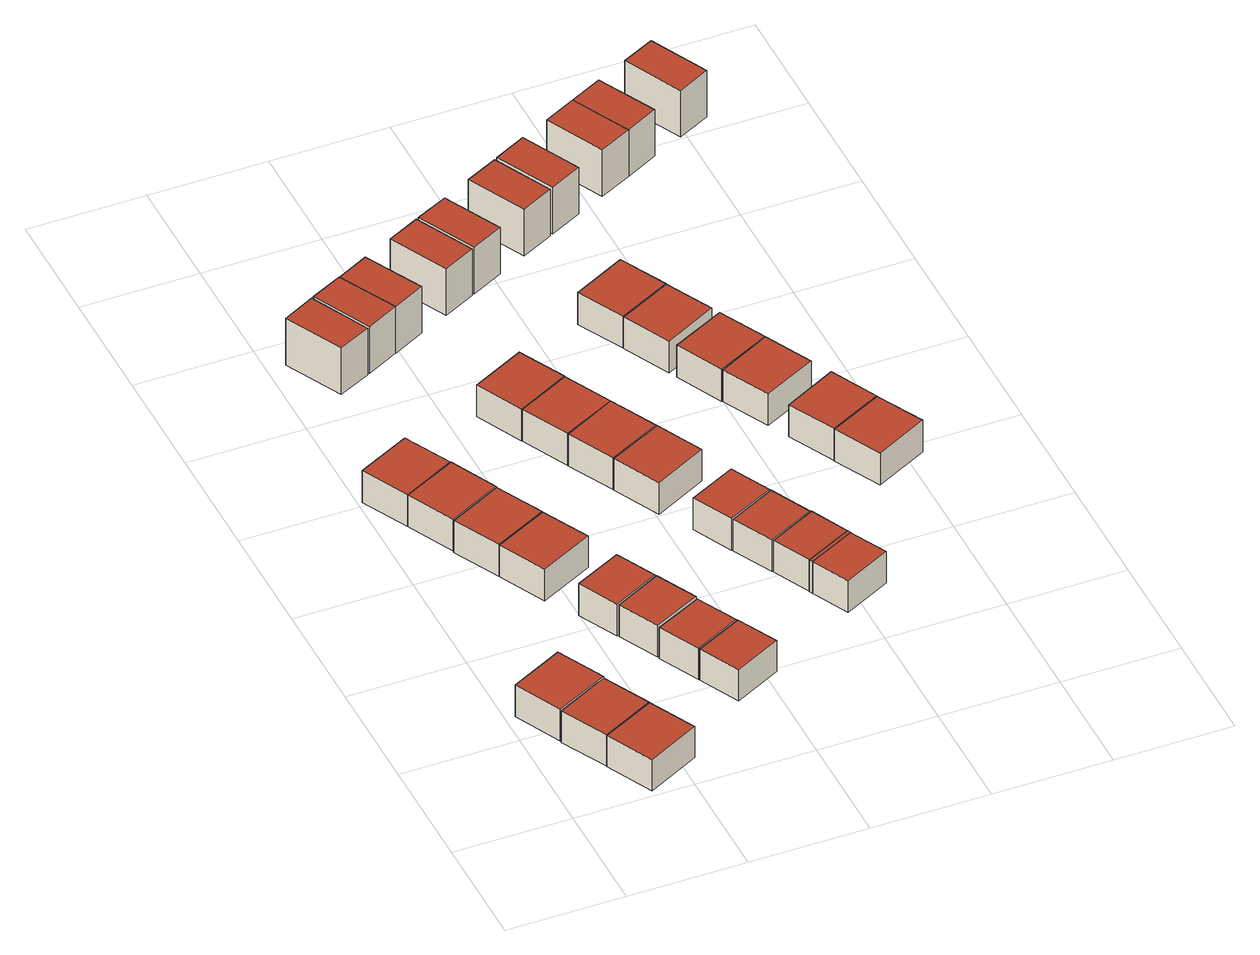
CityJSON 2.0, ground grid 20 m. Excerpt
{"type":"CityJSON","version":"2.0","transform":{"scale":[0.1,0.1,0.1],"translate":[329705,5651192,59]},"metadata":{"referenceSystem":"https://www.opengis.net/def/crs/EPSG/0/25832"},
"CityObjects":{
"building1":{"type":"Building","attributes":{"description":"approximation created using the e3D CityBIT - linear interpolation transfromed using the RWTH e3d City-LDT transfromed using the RWTH e3d City-LDT transfromed using the RWTH e3d City-LDT transfromed using the RWTH e3d City-LDT","name":"42_II","GrossPlannedArea":90.16,"function":"1000","yearOfConstruction":2015,"buildingFunction":1000,"roofType":"1000","storeysAboveGround":2,"storeyHeightsAboveGround":2.5,"storeysBelowGround":0,"measuredHeight":6.15},"geometry":[{"type":"Solid","lod":"2","boundaries":[[[[0,1,2,3]],[[4,5,1,0]],[[6,7,5,4]],[[3,2,7,6]],[[1,5,7,2]],[[0,4,6,3]]]],"semantics":{"surfaces":[{"type":"WallSurface"},{"type":"RoofSurface"},{"type":"GroundSurface"}],"values":[[0,0,0,0,1,2]]}}]},
"building2":{"type":"Building","attributes":{"description":"approximation created using the e3D CityBIT - linear interpolation transfromed using the RWTH e3d City-LDT transfromed using the RWTH e3d City-LDT transfromed using the RWTH e3d City-LDT transfromed using the RWTH e3d City-LDT","name":"43_II","GrossPlannedArea":90.16,"function":"1000","yearOfConstruction":2015,"buildingFunction":1000,"roofType":"1000","storeysAboveGround":2,"storeyHeightsAboveGround":2.5,"storeysBelowGround":0,"measuredHeight":6.15},"geometry":[{"type":"Solid","lod":"2","boundaries":[[[[8,9,10,11]],[[12,13,9,8]],[[14,15,13,12]],[[11,10,15,14]],[[9,13,15,10]],[[8,12,14,11]]]],"semantics":{"surfaces":[{"type":"WallSurface"},{"type":"RoofSurface"},{"type":"GroundSurface"}],"values":[[0,0,0,0,1,2]]}}]},
"building3":{"type":"Building","attributes":{"description":"approximation created using the e3D CityBIT - linear interpolation transfromed using the RWTH e3d City-LDT transfromed using the RWTH e3d City-LDT transfromed using the RWTH e3d City-LDT transfromed using the RWTH e3d City-LDT","name":"44_II","GrossPlannedArea":90.16,"function":"1000","yearOfConstruction":2015,"buildingFunction":1000,"roofType":"1000","storeysAboveGround":2,"storeyHeightsAboveGround":2.5,"storeysBelowGround":0,"measuredHeight":6.15},"geometry":[{"type":"Solid","lod":"2","boundaries":[[[[16,17,18,19]],[[20,21,17,16]],[[22,23,21,20]],[[19,18,23,22]],[[17,21,23,18]],[[16,20,22,19]]]],"semantics":{"surfaces":[{"type":"WallSurface"},{"type":"RoofSurface"},{"type":"GroundSurface"}],"values":[[0,0,0,0,1,2]]}}]},
"building4":{"type":"Building","attributes":{"description":"approximation created using the e3D CityBIT - linear interpolation transfromed using the RWTH e3d City-LDT transfromed using the RWTH e3d City-LDT transfromed using the RWTH e3d City-LDT transfromed using the RWTH e3d City-LDT","name":"45_I","GrossPlannedArea":90.16,"function":"1000","yearOfConstruction":2015,"buildingFunction":1000,"roofType":"1000","storeysAboveGround":2,"storeyHeightsAboveGround":2.5,"storeysBelowGround":0,"measuredHeight":6.15},"geometry":[{"type":"Solid","lod":"2","boundaries":[[[[24,25,26,27]],[[28,29,25,24]],[[30,31,29,28]],[[27,26,31,30]],[[25,29,31,26]],[[24,28,30,27]]]],"semantics":{"surfaces":[{"type":"WallSurface"},{"type":"RoofSurface"},{"type":"GroundSurface"}],"values":[[0,0,0,0,1,2]]}}]},
"building5":{"type":"Building","attributes":{"description":"approximation created using the e3D CityBIT - linear interpolation transfromed using the RWTH e3d City-LDT transfromed using the RWTH e3d City-LDT transfromed using the RWTH e3d City-LDT transfromed using the RWTH e3d City-LDT","name":"46_II","GrossPlannedArea":90.16,"function":"1000","yearOfConstruction":2015,"buildingFunction":1000,"roofType":"1000","storeysAboveGround":2,"storeyHeightsAboveGround":2.5,"storeysBelowGround":0,"measuredHeight":6.15},"geometry":[{"type":"Solid","lod":"2","boundaries":[[[[32,33,25,24]],[[34,35,33,32]],[[36,37,35,34]],[[24,25,37,36]],[[33,35,37,25]],[[32,34,36,24]]]],"semantics":{"surfaces":[{"type":"WallSurface"},{"type":"RoofSurface"},{"type":"GroundSurface"}],"values":[[0,0,0,0,1,2]]}}]},
"building6":{"type":"Building","attributes":{"description":"approximation created using the e3D CityBIT - linear interpolation transfromed using the RWTH e3d City-LDT transfromed using the RWTH e3d City-LDT transfromed using the RWTH e3d City-LDT transfromed using the RWTH e3d City-LDT","name":"47_II","GrossPlannedArea":90.16,"function":"1000","yearOfConstruction":2015,"buildingFunction":1000,"roofType":"1000","storeysAboveGround":2,"storeyHeightsAboveGround":2.5,"storeysBelowGround":0,"measuredHeight":6.15},"geometry":[{"type":"Solid","lod":"2","boundaries":[[[[38,39,40,41]],[[42,43,39,38]],[[44,45,43,42]],[[41,40,45,44]],[[39,43,45,40]],[[38,42,44,41]]]],"semantics":{"surfaces":[{"type":"WallSurface"},{"type":"RoofSurface"},{"type":"GroundSurface"}],"values":[[0,0,0,0,1,2]]}}]},
"building7":{"type":"Building","attributes":{"description":"approximation created using the e3D CityBIT - linear interpolation transfromed using the RWTH e3d City-LDT transfromed using the RWTH e3d City-LDT transfromed using the RWTH e3d City-LDT transfromed using the RWTH e3d City-LDT","name":"48_I","GrossPlannedArea":90.16,"function":"1000","yearOfConstruction":2015,"buildingFunction":1000,"roofType":"1000","storeysAboveGround":2,"storeyHeightsAboveGround":2.5,"storeysBelowGround":0,"measuredHeight":6.15},"geometry":[{"type":"Solid","lod":"2","boundaries":[[[[46,47,48,49]],[[50,51,47,46]],[[52,53,51,50]],[[49,48,53,52]],[[47,51,53,48]],[[46,50,52,49]]]],"semantics":{"surfaces":[{"type":"WallSurface"},{"type":"RoofSurface"},{"type":"GroundSurface"}],"values":[[0,0,0,0,1,2]]}}]},
"building8":{"type":"Building","attributes":{"description":"approximation created using the e3D CityBIT - linear interpolation transfromed using the RWTH e3d City-LDT transfromed using the RWTH e3d City-LDT transfromed using the RWTH e3d City-LDT transfromed using the RWTH e3d City-LDT","name":"49_III","GrossPlannedArea":68.03,"function":"1000","yearOfConstruction":2015,"buildingFunction":1000,"roofType":"1000","storeysAboveGround":2,"storeyHeightsAboveGround":2.5,"storeysBelowGround":0,"measuredHeight":6.15},"geometry":[{"type":"Solid","lod":"2","boundaries":[[[[54,55,56,57]],[[58,59,55,54]],[[60,61,59,58]],[[57,56,61,60]],[[55,59,61,56]],[[54,58,60,57]]]],"semantics":{"surfaces":[{"type":"WallSurface"},{"type":"RoofSurface"},{"type":"GroundSurface"}],"values":[[0,0,0,0,1,2]]}}]},
"building9":{"type":"Building","attributes":{"description":"approximation created using the e3D CityBIT - linear interpolation transfromed using the RWTH e3d City-LDT transfromed using the RWTH e3d City-LDT transfromed using the RWTH e3d City-LDT transfromed using the RWTH e3d City-LDT","name":"50_III","GrossPlannedArea":68.03,"function":"1000","yearOfConstruction":2015,"buildingFunction":1000,"roofType":"1000","storeysAboveGround":2,"storeyHeightsAboveGround":2.5,"storeysBelowGround":0,"measuredHeight":6.15},"geometry":[{"type":"Solid","lod":"2","boundaries":[[[[62,63,64,65]],[[66,67,63,62]],[[68,69,67,66]],[[65,64,69,68]],[[63,67,69,64]],[[62,66,68,65]]]],"semantics":{"surfaces":[{"type":"WallSurface"},{"type":"RoofSurface"},{"type":"GroundSurface"}],"values":[[0,0,0,0,1,2]]}}]},
"building10":{"type":"Building","attributes":{"description":"approximation created using the e3D CityBIT - linear interpolation transfromed using the RWTH e3d City-LDT transfromed using the RWTH e3d City-LDT transfromed using the RWTH e3d City-LDT transfromed using the RWTH e3d City-LDT","name":"51_III","GrossPlannedArea":68.04,"function":"1000","yearOfConstruction":2015,"buildingFunction":1000,"roofType":"1000","storeysAboveGround":2,"storeyHeightsAboveGround":2.5,"storeysBelowGround":0,"measuredHeight":6.15},"geometry":[{"type":"Solid","lod":"2","boundaries":[[[[70,71,72,73]],[[74,75,71,70]],[[76,77,75,74]],[[73,72,77,76]],[[71,75,77,72]],[[70,74,76,73]]]],"semantics":{"surfaces":[{"type":"WallSurface"},{"type":"RoofSurface"},{"type":"GroundSurface"}],"values":[[0,0,0,0,1,2]]}}]},
"building11":{"type":"Building","attributes":{"description":"approximation created using the e3D CityBIT - linear interpolation transfromed using the RWTH e3d City-LDT transfromed using the RWTH e3d City-LDT transfromed using the RWTH e3d City-LDT transfromed using the RWTH e3d City-LDT","name":"18_IV","GrossPlannedArea":67.2,"function":"1000","yearOfConstruction":2015,"buildingFunction":1000,"roofType":"1000","storeysAboveGround":3,"storeyHeightsAboveGround":2.5,"storeysBelowGround":0,"measuredHeight":9.05},"geometry":[{"type":"Solid","lod":"2","boundaries":[[[[78,79,80,81]],[[82,83,79,78]],[[84,85,83,82]],[[81,80,85,84]],[[79,83,85,80]],[[78,82,84,81]]]],"semantics":{"surfaces":[{"type":"WallSurface"},{"type":"RoofSurface"},{"type":"GroundSurface"}],"values":[[0,0,0,0,1,2]]}}]},
"building12":{"type":"Building","attributes":{"description":"approximation created using the e3D CityBIT - linear interpolation transfromed using the RWTH e3d City-LDT transfromed using the RWTH e3d City-LDT transfromed using the RWTH e3d City-LDT transfromed using the RWTH e3d City-LDT","name":"52_III","GrossPlannedArea":68.03,"function":"1000","yearOfConstruction":2015,"buildingFunction":1000,"roofType":"1000","storeysAboveGround":2,"storeyHeightsAboveGround":2.5,"storeysBelowGround":0,"measuredHeight":6.15},"geometry":[{"type":"Solid","lod":"2","boundaries":[[[[86,87,88,89]],[[90,91,87,86]],[[92,93,91,90]],[[89,88,93,92]],[[87,91,93,88]],[[86,90,92,89]]]],"semantics":{"surfaces":[{"type":"WallSurface"},{"type":"RoofSurface"},{"type":"GroundSurface"}],"values":[[0,0,0,0,1,2]]}}]},
"building13":{"type":"Building","attributes":{"description":"approximation created using the e3D CityBIT - linear interpolation transfromed using the RWTH e3d City-LDT transfromed using the RWTH e3d City-LDT transfromed using the RWTH e3d City-LDT transfromed using the RWTH e3d City-LDT","name":"19_IV","GrossPlannedArea":67.2,"function":"1000","yearOfConstruction":2015,"buildingFunction":1000,"roofType":"1000","storeysAboveGround":3,"storeyHeightsAboveGround":2.5,"storeysBelowGround":0,"measuredHeight":9.05},"geometry":[{"type":"Solid","lod":"2","boundaries":[[[[94,95,96,97]],[[98,99,95,94]],[[100,101,99,98]],[[97,96,101,100]],[[95,99,101,96]],[[94,98,100,97]]]],"semantics":{"surfaces":[{"type":"WallSurface"},{"type":"RoofSurface"},{"type":"GroundSurface"}],"values":[[0,0,0,0,1,2]]}}]},
"building14":{"type":"Building","attributes":{"description":"approximation created using the e3D CityBIT - linear interpolation transfromed using the RWTH e3d City-LDT transfromed using the RWTH e3d City-LDT transfromed using the RWTH e3d City-LDT transfromed using the RWTH e3d City-LDT","name":"20_IV","GrossPlannedArea":67.2,"function":"1000","yearOfConstruction":2015,"buildingFunction":1000,"roofType":"1000","storeysAboveGround":3,"storeyHeightsAboveGround":2.5,"storeysBelowGround":0,"measuredHeight":9.05},"geometry":[{"type":"Solid","lod":"2","boundaries":[[[[102,103,104,105]],[[106,107,103,102]],[[108,109,107,106]],[[105,104,109,108]],[[103,107,109,104]],[[102,106,108,105]]]],"semantics":{"surfaces":[{"type":"WallSurface"},{"type":"RoofSurface"},{"type":"GroundSurface"}],"values":[[0,0,0,0,1,2]]}}]},
"building15":{"type":"Building","attributes":{"description":"approximation created using the e3D CityBIT - linear interpolation transfromed using the RWTH e3d City-LDT transfromed using the RWTH e3d City-LDT transfromed using the RWTH e3d City-LDT transfromed using the RWTH e3d City-LDT","name":"53_I","GrossPlannedArea":90.16,"function":"1000","yearOfConstruction":2015,"buildingFunction":1000,"roofType":"1000","storeysAboveGround":2,"storeyHeightsAboveGround":2.5,"storeysBelowGround":0,"measuredHeight":6.15},"geometry":[{"type":"Solid","lod":"2","boundaries":[[[[110,111,112,113]],[[114,115,111,110]],[[116,117,115,114]],[[113,112,117,116]],[[111,115,117,112]],[[110,114,116,113]]]],"semantics":{"surfaces":[{"type":"WallSurface"},{"type":"RoofSurface"},{"type":"GroundSurface"}],"values":[[0,0,0,0,1,2]]}}]},
"building16":{"type":"Building","attributes":{"description":"approximation created using the e3D CityBIT - linear interpolation transfromed using the RWTH e3d City-LDT transfromed using the RWTH e3d City-LDT transfromed using the RWTH e3d City-LDT transfromed using the RWTH e3d City-LDT","name":"54_II","GrossPlannedArea":90.16,"function":"1000","yearOfConstruction":2015,"buildingFunction":1000,"roofType":"1000","storeysAboveGround":2,"storeyHeightsAboveGround":2.5,"storeysBelowGround":0,"measuredHeight":6.15},"geometry":[{"type":"Solid","lod":"2","boundaries":[[[[118,119,120,121]],[[122,123,119,118]],[[124,125,123,122]],[[121,120,125,124]],[[119,123,125,120]],[[118,122,124,121]]]],"semantics":{"surfaces":[{"type":"WallSurface"},{"type":"RoofSurface"},{"type":"GroundSurface"}],"values":[[0,0,0,0,1,2]]}}]},
"building17":{"type":"Building","attributes":{"description":"approximation created using the e3D CityBIT - linear interpolation transfromed using the RWTH e3d City-LDT transfromed using the RWTH e3d City-LDT transfromed using the RWTH e3d City-LDT transfromed using the RWTH e3d City-LDT","name":"55_II","GrossPlannedArea":90.16,"function":"1000","yearOfConstruction":2015,"buildingFunction":1000,"roofType":"1000","storeysAboveGround":2,"storeyHeightsAboveGround":2.5,"storeysBelowGround":0,"measuredHeight":6.15},"geometry":[{"type":"Solid","lod":"2","boundaries":[[[[126,127,128,129]],[[130,131,127,126]],[[122,123,131,130]],[[129,128,123,122]],[[127,131,123,128]],[[126,130,122,129]]]],"semantics":{"surfaces":[{"type":"WallSurface"},{"type":"RoofSurface"},{"type":"GroundSurface"}],"values":[[0,0,0,0,1,2]]}}]},
"building18":{"type":"Building","attributes":{"description":"approximation created using the e3D CityBIT - linear interpolation transfromed using the RWTH e3d City-LDT transfromed using the RWTH e3d City-LDT transfromed using the RWTH e3d City-LDT transfromed using the RWTH e3d City-LDT","name":"56_I","GrossPlannedArea":90.16,"function":"1000","yearOfConstruction":2015,"buildingFunction":1000,"roofType":"1000","storeysAboveGround":2,"storeyHeightsAboveGround":2.5,"storeysBelowGround":0,"measuredHeight":6.15},"geometry":[{"type":"Solid","lod":"2","boundaries":[[[[132,133,134,135]],[[136,137,133,132]],[[138,139,137,136]],[[135,134,139,138]],[[133,137,139,134]],[[132,136,138,135]]]],"semantics":{"surfaces":[{"type":"WallSurface"},{"type":"RoofSurface"},{"type":"GroundSurface"}],"values":[[0,0,0,0,1,2]]}}]},
"building19":{"type":"Building","attributes":{"description":"approximation created using the e3D CityBIT - linear interpolation transfromed using the RWTH e3d City-LDT transfromed using the RWTH e3d City-LDT transfromed using the RWTH e3d City-LDT transfromed using the RWTH e3d City-LDT","name":"57_III","GrossPlannedArea":68.03,"function":"1000","yearOfConstruction":2015,"buildingFunction":1000,"roofType":"1000","storeysAboveGround":2,"storeyHeightsAboveGround":2.5,"storeysBelowGround":0,"measuredHeight":6.15},"geometry":[{"type":"Solid","lod":"2","boundaries":[[[[140,141,142,143]],[[144,145,141,140]],[[146,147,145,144]],[[143,142,147,146]],[[141,145,147,142]],[[140,144,146,143]]]],"semantics":{"surfaces":[{"type":"WallSurface"},{"type":"RoofSurface"},{"type":"GroundSurface"}],"values":[[0,0,0,0,1,2]]}}]},
"building20":{"type":"Building","attributes":{"description":"approximation created using the e3D CityBIT - linear interpolation transfromed using the RWTH e3d City-LDT transfromed using the RWTH e3d City-LDT transfromed using the RWTH e3d City-LDT transfromed using the RWTH e3d City-LDT","name":"21_IV","GrossPlannedArea":67.2,"function":"1000","yearOfConstruction":2015,"buildingFunction":1000,"roofType":"1000","storeysAboveGround":3,"storeyHeightsAboveGround":2.5,"storeysBelowGround":0,"measuredHeight":9.05},"geometry":[{"type":"Solid","lod":"2","boundaries":[[[[148,149,150,151]],[[152,153,149,148]],[[154,155,153,152]],[[151,150,155,154]],[[149,153,155,150]],[[148,152,154,151]]]],"semantics":{"surfaces":[{"type":"WallSurface"},{"type":"RoofSurface"},{"type":"GroundSurface"}],"values":[[0,0,0,0,1,2]]}}]},
"building21":{"type":"Building","attributes":{"description":"approximation created using the e3D CityBIT - linear interpolation transfromed using the RWTH e3d City-LDT transfromed using the RWTH e3d City-LDT transfromed using the RWTH e3d City-LDT transfromed using the RWTH e3d City-LDT","name":"58_III","GrossPlannedArea":68.04,"function":"1000","yearOfConstruction":2015,"buildingFunction":1000,"roofType":"1000","storeysAboveGround":2,"storeyHeightsAboveGround":2.5,"storeysBelowGround":0,"measuredHeight":6.15},"geometry":[{"type":"Solid","lod":"2","boundaries":[[[[156,157,158,159]],[[160,161,157,156]],[[162,163,161,160]],[[159,158,163,162]],[[157,161,163,158]],[[156,160,162,159]]]],"semantics":{"surfaces":[{"type":"WallSurface"},{"type":"RoofSurface"},{"type":"GroundSurface"}],"values":[[0,0,0,0,1,2]]}}]},
"building22":{"type":"Building","attributes":{"description":"approximation created using the e3D CityBIT - linear interpolation transfromed using the RWTH e3d City-LDT transfromed using the RWTH e3d City-LDT transfromed using the RWTH e3d City-LDT transfromed using the RWTH e3d City-LDT","name":"59_III","GrossPlannedArea":68.03,"function":"1000","yearOfConstruction":2015,"buildingFunction":1000,"roofType":"1000","storeysAboveGround":2,"storeyHeightsAboveGround":2.5,"storeysBelowGround":0,"measuredHeight":6.15},"geometry":[{"type":"Solid","lod":"2","boundaries":[[[[164,165,166,167]],[[168,169,165,164]],[[170,171,169,168]],[[167,166,171,170]],[[165,169,171,166]],[[164,168,170,167]]]],"semantics":{"surfaces":[{"type":"WallSurface"},{"type":"RoofSurface"},{"type":"GroundSurface"}],"values":[[0,0,0,0,1,2]]}}]},
"building23":{"type":"Building","attributes":{"description":"approximation created using the e3D CityBIT - linear interpolation transfromed using the RWTH e3d City-LDT transfromed using the RWTH e3d City-LDT transfromed using the RWTH e3d City-LDT transfromed using the RWTH e3d City-LDT","name":"60_III","GrossPlannedArea":68.03,"function":"1000","yearOfConstruction":2015,"buildingFunction":1000,"roofType":"1000","storeysAboveGround":2,"storeyHeightsAboveGround":2.5,"storeysBelowGround":0,"measuredHeight":6.15},"geometry":[{"type":"Solid","lod":"2","boundaries":[[[[172,173,174,175]],[[176,177,173,172]],[[178,179,177,176]],[[175,174,179,178]],[[173,177,179,174]],[[172,176,178,175]]]],"semantics":{"surfaces":[{"type":"WallSurface"},{"type":"RoofSurface"},{"type":"GroundSurface"}],"values":[[0,0,0,0,1,2]]}}]},
"building24":{"type":"Building","attributes":{"description":"approximation created using the e3D CityBIT - linear interpolation transfromed using the RWTH e3d City-LDT transfromed using the RWTH e3d City-LDT transfromed using the RWTH e3d City-LDT transfromed using the RWTH e3d City-LDT","name":"22_IV","GrossPlannedArea":67.2,"function":"1000","yearOfConstruction":2015,"buildingFunction":1000,"roofType":"1000","storeysAboveGround":3,"storeyHeightsAboveGround":2.5,"storeysBelowGround":0,"measuredHeight":9.05},"geometry":[{"type":"Solid","lod":"2","boundaries":[[[[180,181,182,183]],[[184,185,181,180]],[[186,187,185,184]],[[183,182,187,186]],[[181,185,187,182]],[[180,184,186,183]]]],"semantics":{"surfaces":[{"type":"WallSurface"},{"type":"RoofSurface"},{"type":"GroundSurface"}],"values":[[0,0,0,0,1,2]]}}]},
"building25":{"type":"Building","attributes":{"description":"approximation created using the e3D CityBIT - linear interpolation transfromed using the RWTH e3d City-LDT transfromed using the RWTH e3d City-LDT transfromed using the RWTH e3d City-LDT transfromed using the RWTH e3d City-LDT","name":"61_I","GrossPlannedArea":90.16,"function":"1000","yearOfConstruction":2015,"buildingFunction":1000,"roofType":"1000","storeysAboveGround":2,"storeyHeightsAboveGround":2.5,"storeysBelowGround":0,"measuredHeight":6.15},"geometry":[{"type":"Solid","lod":"2","boundaries":[[[[188,189,190,191]],[[192,193,189,188]],[[194,195,193,192]],[[191,190,195,194]],[[189,193,195,190]],[[188,192,194,191]]]],"semantics":{"surfaces":[{"type":"WallSurface"},{"type":"RoofSurface"},{"type":"GroundSurface"}],"values":[[0,0,0,0,1,2]]}}]},
"building26":{"type":"Building","attributes":{"description":"approximation created using the e3D CityBIT - linear interpolation transfromed using the RWTH e3d City-LDT transfromed using the RWTH e3d City-LDT transfromed using the RWTH e3d City-LDT transfromed using the RWTH e3d City-LDT","name":"23_IV","GrossPlannedArea":67.2,"function":"1000","yearOfConstruction":2015,"buildingFunction":1000,"roofType":"1000","storeysAboveGround":3,"storeyHeightsAboveGround":2.5,"storeysBelowGround":0,"measuredHeight":9.05},"geometry":[{"type":"Solid","lod":"2","boundaries":[[[[196,197,198,199]],[[200,201,197,196]],[[202,203,201,200]],[[199,198,203,202]],[[197,201,203,198]],[[196,200,202,199]]]],"semantics":{"surfaces":[{"type":"WallSurface"},{"type":"RoofSurface"},{"type":"GroundSurface"}],"values":[[0,0,0,0,1,2]]}}]},
"building27":{"type":"Building","attributes":{"description":"approximation created using the e3D CityBIT - linear interpolation transfromed using the RWTH e3d City-LDT transfromed using the RWTH e3d City-LDT transfromed using the RWTH e3d City-LDT transfromed using the RWTH e3d City-LDT","name":"62_I","GrossPlannedArea":90.16,"function":"1000","yearOfConstruction":2015,"buildingFunction":1000,"roofType":"1000","storeysAboveGround":2,"storeyHeightsAboveGround":2.5,"storeysBelowGround":0,"measuredHeight":6.15},"geometry":[{"type":"Solid","lod":"2","boundaries":[[[[204,205,206,207]],[[208,209,205,204]],[[210,211,209,208]],[[207,206,211,210]],[[205,209,211,206]],[[204,208,210,207]]]],"semantics":{"surfaces":[{"type":"WallSurface"},{"type":"RoofSurface"},{"type":"GroundSurface"}],"values":[[0,0,0,0,1,2]]}}]},
"building28":{"type":"Building","attributes":{"description":"approximation created using the e3D CityBIT - linear interpolation transfromed using the RWTH e3d City-LDT transfromed using the RWTH e3d City-LDT transfromed using the RWTH e3d City-LDT transfromed using the RWTH e3d City-LDT","name":"63_I","GrossPlannedArea":90.16,"function":"1000","yearOfConstruction":2015,"buildingFunction":1000,"roofType":"1000","storeysAboveGround":2,"storeyHeightsAboveGround":2.5,"storeysBelowGround":0,"measuredHeight":6.15},"geometry":[{"type":"Solid","lod":"2","boundaries":[[[[212,213,214,215]],[[216,217,213,212]],[[218,219,217,216]],[[215,214,219,218]],[[213,217,219,214]],[[212,216,218,215]]]],"semantics":{"surfaces":[{"type":"WallSurface"},{"type":"RoofSurface"},{"type":"GroundSurface"}],"values":[[0,0,0,0,1,2]]}}]},
"building29":{"type":"Building","attributes":{"description":"approximation created using the e3D CityBIT - linear interpolation transfromed using the RWTH e3d City-LDT transfromed using the RWTH e3d City-LDT transfromed using the RWTH e3d City-LDT transfromed using the RWTH e3d City-LDT","name":"64_I","GrossPlannedArea":90.16,"function":"1000","yearOfConstruction":2015,"buildingFunction":1000,"roofType":"1000","storeysAboveGround":2,"storeyHeightsAboveGround":2.5,"storeysBelowGround":0,"measuredHeight":6.15},"geometry":[{"type":"Solid","lod":"2","boundaries":[[[[220,221,222,223]],[[224,225,221,220]],[[216,217,225,224]],[[223,222,217,216]],[[221,225,217,222]],[[220,224,216,223]]]],"semantics":{"surfaces":[{"type":"WallSurface"},{"type":"RoofSurface"},{"type":"GroundSurface"}],"values":[[0,0,0,0,1,2]]}}]},
"building30":{"type":"Building","attributes":{"description":"approximation created using the e3D CityBIT - linear interpolation transfromed using the RWTH e3d City-LDT transfromed using the RWTH e3d City-LDT transfromed using the RWTH e3d City-LDT transfromed using the RWTH e3d City-LDT","name":"65_I","GrossPlannedArea":90.16,"function":"1000","yearOfConstruction":2015,"buildingFunction":1000,"roofType":"1000","storeysAboveGround":2,"storeyHeightsAboveGround":2.5,"storeysBelowGround":0,"measuredHeight":6.15},"geometry":[{"type":"Solid","lod":"2","boundaries":[[[[226,227,228,229]],[[230,231,227,226]],[[232,233,231,230]],[[229,228,233,232]],[[227,231,233,228]],[[226,230,232,229]]]],"semantics":{"surfaces":[{"type":"WallSurface"},{"type":"RoofSurface"},{"type":"GroundSurface"}],"values":[[0,0,0,0,1,2]]}}]},
"building31":{"type":"Building","attributes":{"description":"approximation created using the e3D CityBIT - linear interpolation transfromed using the RWTH e3d City-LDT transfromed using the RWTH e3d City-LDT transfromed using the RWTH e3d City-LDT transfromed using the RWTH e3d City-LDT","name":"24_IV","GrossPlannedArea":67.21,"function":"1000","yearOfConstruction":2015,"buildingFunction":1000,"roofType":"1000","storeysAboveGround":3,"storeyHeightsAboveGround":2.5,"storeysBelowGround":0,"measuredHeight":9.05},"geometry":[{"type":"Solid","lod":"2","boundaries":[[[[234,235,236,237]],[[238,239,235,234]],[[240,241,239,238]],[[237,236,241,240]],[[235,239,241,236]],[[234,238,240,237]]]],"semantics":{"surfaces":[{"type":"WallSurface"},{"type":"RoofSurface"},{"type":"GroundSurface"}],"values":[[0,0,0,0,1,2]]}}]},
"building32":{"type":"Building","attributes":{"description":"approximation created using the e3D CityBIT - linear interpolation transfromed using the RWTH e3d City-LDT transfromed using the RWTH e3d City-LDT transfromed using the RWTH e3d City-LDT transfromed using the RWTH e3d City-LDT","name":"66_I","GrossPlannedArea":90.16,"function":"1000","yearOfConstruction":2015,"buildingFunction":1000,"roofType":"1000","storeysAboveGround":2,"storeyHeightsAboveGround":2.5,"storeysBelowGround":0,"measuredHeight":6.15},"geometry":[{"type":"Solid","lod":"2","boundaries":[[[[242,243,244,245]],[[246,247,243,242]],[[248,249,247,246]],[[245,244,249,248]],[[243,247,249,244]],[[242,246,248,245]]]],"semantics":{"surfaces":[{"type":"WallSurface"},{"type":"RoofSurface"},{"type":"GroundSurface"}],"values":[[0,0,0,0,1,2]]}}]},
"building33":{"type":"Building","attributes":{"description":"approximation created using the e3D CityBIT - linear interpolation transfromed using the RWTH e3d City-LDT transfromed using the RWTH e3d City-LDT transfromed using the RWTH e3d City-LDT transfromed using the RWTH e3d City-LDT","name":"25_IV","GrossPlannedArea":67.2,"function":"1000","yearOfConstruction":2015,"buildingFunction":1000,"roofType":"1000","storeysAboveGround":3,"storeyHeightsAboveGround":2.5,"storeysBelowGround":0,"measuredHeight":9.05},"geometry":[{"type":"Solid","lod":"2","boundaries":[[[[250,251,252,253]],[[254,255,251,250]],[[256,257,255,254]],[[253,252,257,256]],[[251,255,257,252]],[[250,254,256,253]]]],"semantics":{"surfaces":[{"type":"WallSurface"},{"type":"RoofSurface"},{"type":"GroundSurface"}],"values":[[0,0,0,0,1,2]]}}]},
"building34":{"type":"Building","attributes":{"description":"approximation created using the e3D CityBIT - linear interpolation transfromed using the RWTH e3d City-LDT transfromed using the RWTH e3d City-LDT transfromed using the RWTH e3d City-LDT transfromed using the RWTH e3d City-LDT","name":"26_IV","GrossPlannedArea":67.2,"function":"1000","yearOfConstruction":2015,"buildingFunction":1000,"roofType":"1000","storeysAboveGround":3,"storeyHeightsAboveGround":2.5,"storeysBelowGround":0,"measuredHeight":9.05},"geometry":[{"type":"Solid","lod":"2","boundaries":[[[[253,252,258,259]],[[256,257,252,253]],[[260,261,257,256]],[[259,258,261,260]],[[252,257,261,258]],[[253,256,260,259]]]],"semantics":{"surfaces":[{"type":"WallSurface"},{"type":"RoofSurface"},{"type":"GroundSurface"}],"values":[[0,0,0,0,1,2]]}}]},
"building35":{"type":"Building","attributes":{"description":"approximation created using the e3D CityBIT - linear interpolation transfromed using the RWTH e3d City-LDT transfromed using the RWTH e3d City-LDT transfromed using the RWTH e3d City-LDT transfromed using the RWTH e3d City-LDT","name":"27_IV","GrossPlannedArea":67.21,"function":"1000","yearOfConstruction":2015,"buildingFunction":1000,"roofType":"1000","storeysAboveGround":3,"storeyHeightsAboveGround":2.5,"storeysBelowGround":0,"measuredHeight":9.05},"geometry":[{"type":"Solid","lod":"2","boundaries":[[[[262,263,264,265]],[[266,267,263,262]],[[268,269,267,266]],[[265,264,269,268]],[[263,267,269,264]],[[262,266,268,265]]]],"semantics":{"surfaces":[{"type":"WallSurface"},{"type":"RoofSurface"},{"type":"GroundSurface"}],"values":[[0,0,0,0,1,2]]}}]}
},
"vertices":[
[53,169,13],[53,169,75],[14,249,75],[14,249,13],[144,214,13],[144,214,75],[104,294,13],[104,294,75],
[94,89,11],[94,89,72],[54,168,72],[54,168,11],[184,134,11],[184,134,72],[144,214,11],[144,214,72],
[134,8,11],[134,8,72],[94,88,72],[94,88,11],[224,54,11],[224,54,72],[184,133,11],[184,133,72],
[44,721,15],[44,721,77],[4,801,77],[4,801,15],[134,767,15],[134,767,77],[94,846,15],[94,846,77],
[84,641,15],[84,641,77],[174,686,15],[174,686,77],[135,766,15],[135,766,77],
[124,561,13],[124,561,75],[84,640,75],[84,640,13],[215,606,13],[215,606,75],[175,686,13],[175,686,75],
[164,480,13],[164,480,75],[124,560,75],[124,560,13],[255,526,13],[255,526,75],[215,605,13],[215,605,75],
[231,361,13],[231,361,75],[197,429,75],[197,429,13],[311,401,13],[311,401,75],[277,469,13],[277,469,75],
[267,291,13],[267,291,75],[233,359,75],[233,359,13],[347,330,13],[347,330,75],[312,399,13],[312,399,75],
[303,220,11],[303,220,72],[268,289,72],[268,289,11],[382,260,11],[382,260,72],[348,328,11],[348,328,72],
[30,1148,11],[30,1148,102],[85,1176,102],[85,1176,11],[79,1050,11],[79,1050,102],[134,1077,11],[134,1077,102],
[338,150,11],[338,150,72],[304,218,72],[304,218,11],[418,190,11],[418,190,72],[384,258,11],[384,258,72],
[89,1178,11],[89,1178,102],[143,1205,102],[143,1205,11],[138,1079,11],[138,1079,102],[193,1107,11],[193,1107,102],
[144,1205,11],[144,1205,102],[198,1232,102],[198,1232,11],[193,1106,11],[193,1106,102],[248,1134,11],[248,1134,102],
[284,842,10],[284,842,72],[245,922,72],[245,922,10],[375,888,10],[375,888,72],[335,967,10],[335,967,72],
[325,762,10],[325,762,72],[285,842,72],[285,842,10],[415,807,10],[415,807,72],[375,887,10],[375,887,72],
[365,682,10],[365,682,72],[325,761,72],[325,761,10],[455,727,10],[455,727,72],
[405,601,10],[405,601,72],[365,681,72],[365,681,10],[495,647,10],[495,647,72],[456,726,10],[456,726,72],
[472,482,8],[472,482,70],[438,550,70],[438,550,8],[552,522,8],[552,522,70],[518,590,8],[518,590,70],
[249,1256,11],[249,1256,102],[304,1283,102],[304,1283,11],[298,1157,11],[298,1157,102],[353,1185,11],[353,1185,102],
[508,412,8],[508,412,70],[473,480,70],[473,480,8],[587,451,8],[587,451,70],[553,520,8],[553,520,70],
[543,341,8],[543,341,70],[509,410,70],[509,410,8],[623,381,8],[623,381,70],[589,450,8],[589,450,70],
[574,278,8],[574,278,70],[540,346,70],[540,346,8],[654,318,8],[654,318,70],[620,386,8],[620,386,70],
[308,1285,11],[308,1285,102],[363,1312,102],[363,1312,11],[357,1187,11],[357,1187,102],[412,1214,11],[412,1214,102],
[512,981,10],[512,981,72],[472,1060,72],[472,1060,10],[602,1026,10],[602,1026,72],[562,1106,10],[562,1106,72],
[413,1337,11],[413,1337,102],[468,1364,102],[468,1364,11],[462,1239,11],[462,1239,102],[517,1266,11],[517,1266,102],
[552,900,10],[552,900,72],[512,980,72],[512,980,10],[642,946,10],[642,946,72],[602,1025,10],[602,1025,72],
[598,807,10],[598,807,72],[559,887,72],[559,887,10],[689,852,10],[689,852,72],[649,932,10],[649,932,72],
[639,727,10],[639,727,72],[599,806,72],[599,806,10],[729,772,10],[729,772,72],
[697,612,10],[697,612,72],[657,691,72],[657,691,10],[787,657,10],[787,657,72],[747,737,10],[747,737,72],
[473,1367,11],[473,1367,102],[528,1395,102],[528,1395,11],[522,1269,11],[522,1269,102],[577,1296,11],[577,1296,102],
[737,531,10],[737,531,72],[697,611,72],[697,611,10],[827,577,10],[827,577,72],[787,656,10],[787,656,72],
[577,1418,11],[577,1418,102],[632,1446,102],[632,1446,11],[626,1320,11],[626,1320,102],[681,1347,11],[681,1347,102],
[687,1473,102],[687,1473,11],[736,1375,11],[736,1375,102],
[741,1499,11],[741,1499,102],[796,1526,102],[796,1526,11],[790,1400,11],[790,1400,102],[845,1428,11],[845,1428,102]
]}
